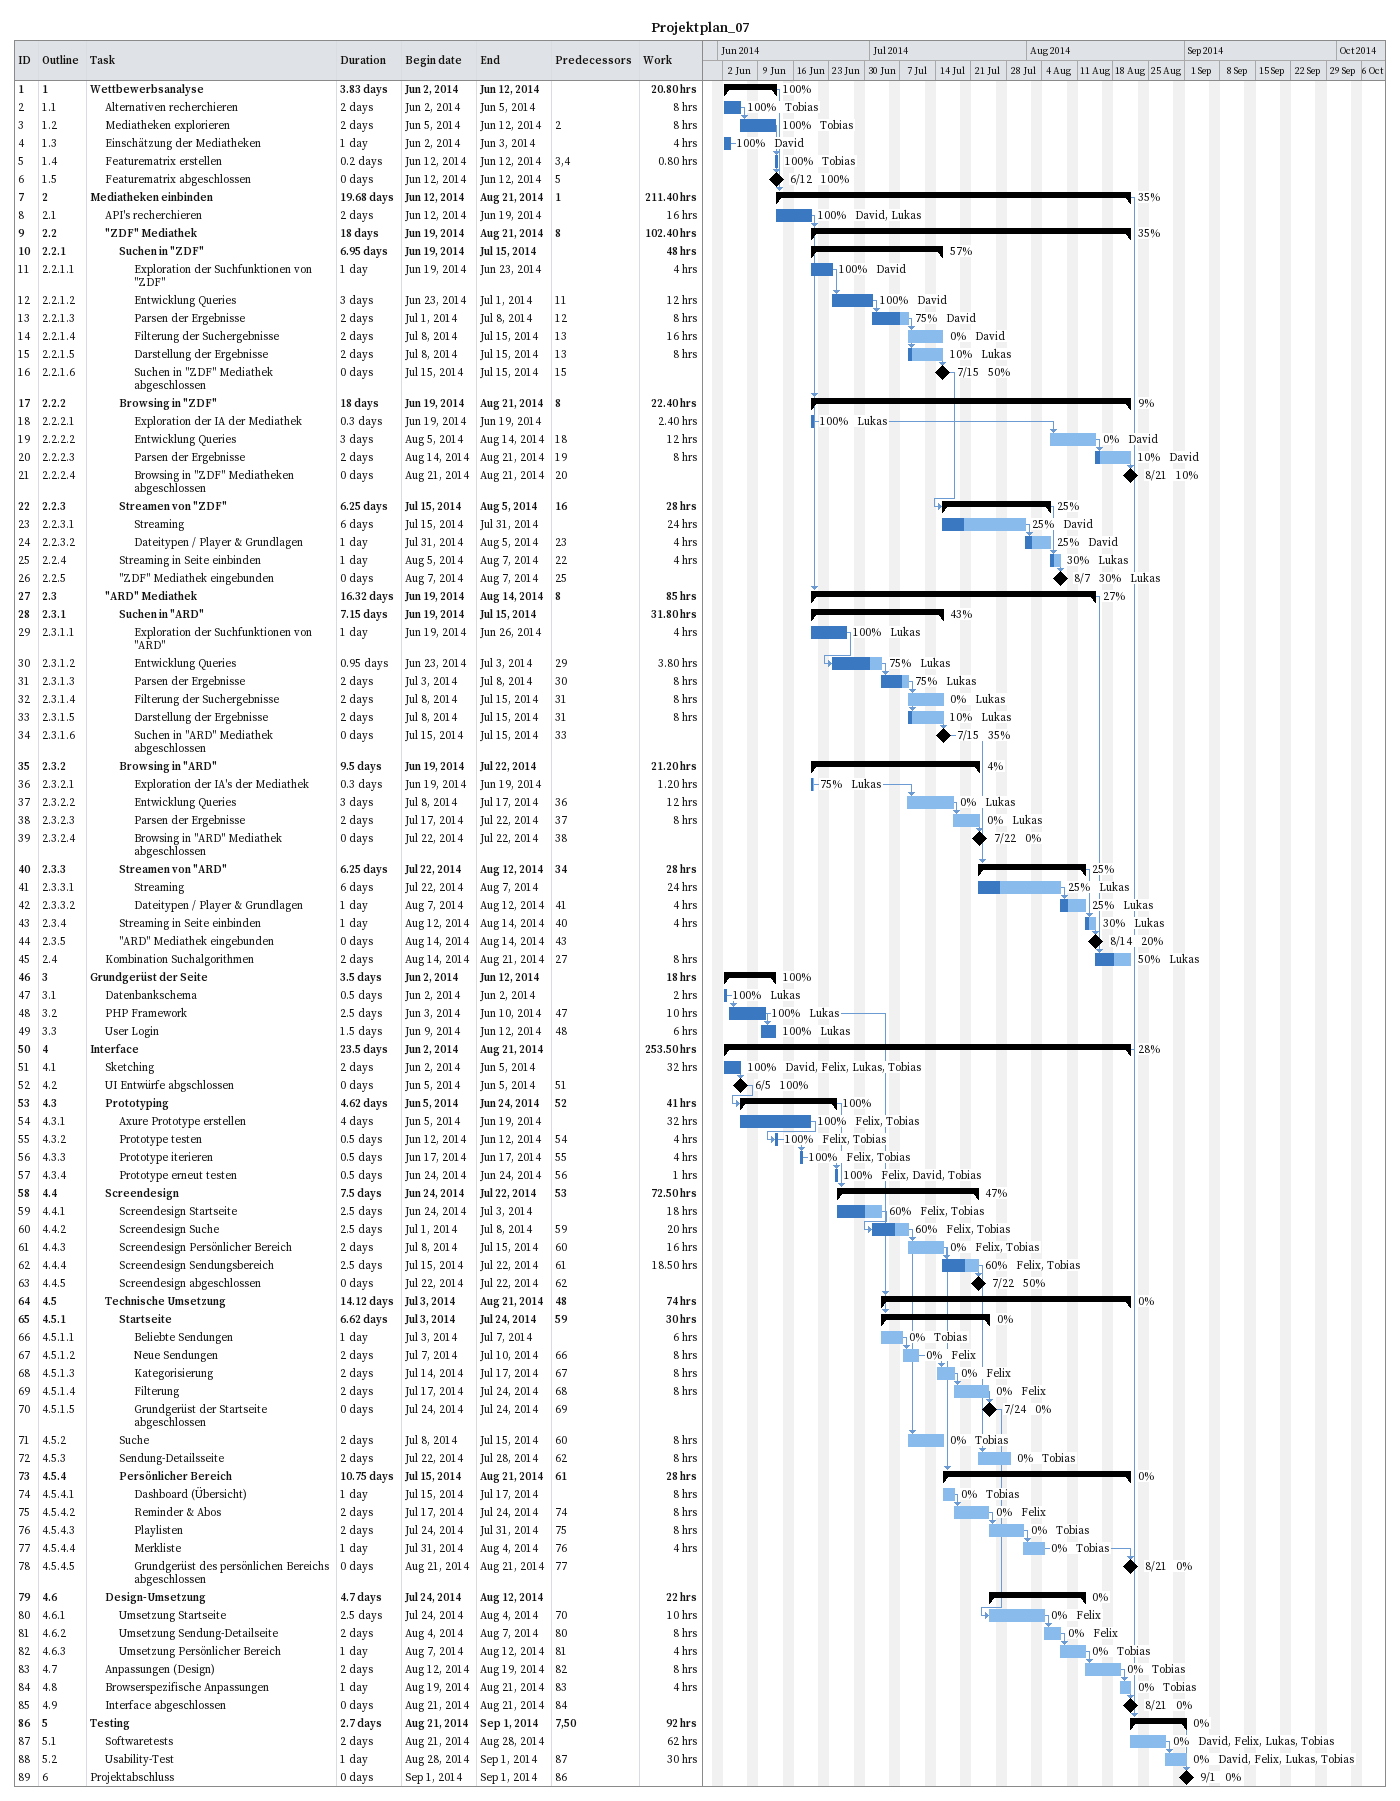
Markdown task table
Projektplan_07

| ID | WBS | Task | Duration | Start | Finish | Predecessors | Resources | % complete | Work (h) |
|---|---|---|---|---|---|---|---|---|---|
| 1 | 1 | **Wettbewerbsanalyse** | 3.83d | 2014-06-02 | 2014-06-12 |  |  | 100 | 20.80 |
| 2 | 1.1 | Alternativen recherchieren | 2d | 2014-06-02 | 2014-06-05 |  | Tobias | 100 | 8 |
| 3 | 1.2 | Mediatheken explorieren | 2d | 2014-06-05 | 2014-06-12 | 2 | Tobias | 100 | 8 |
| 4 | 1.3 | Einschätzung der Mediatheken | 1d | 2014-06-02 | 2014-06-03 |  | David | 100 | 4 |
| 5 | 1.4 | Featurematrix erstellen | 0.2d | 2014-06-12 | 2014-06-12 | 3, 4 | Tobias | 100 | 0.80 |
| 6 | 1.5 | Featurematrix abgeschlossen | 0d | 2014-06-12 | 2014-06-12 | 5 |  | 100 |  |
| 7 | 2 | **Mediatheken einbinden** | 19.68d | 2014-06-12 | 2014-08-21 | 1 |  | 35 | 211.40 |
| 8 | 2.1 | API's recherchieren | 2d | 2014-06-12 | 2014-06-19 |  | David, Lukas | 100 | 16 |
| 9 | 2.2 | **"ZDF" Mediathek** | 18d | 2014-06-19 | 2014-08-21 | 8 |  | 35 | 102.40 |
| 10 | 2.2.1 | **Suchen in "ZDF"** | 6.95d | 2014-06-19 | 2014-07-15 |  |  | 57 | 48 |
| 11 | 2.2.1.1 | Exploration der Suchfunktionen von "ZDF" | 1d | 2014-06-19 | 2014-06-23 |  | David | 100 | 4 |
| 12 | 2.2.1.2 | Entwicklung Queries | 3d | 2014-06-23 | 2014-07-01 | 11 | David | 100 | 12 |
| 13 | 2.2.1.3 | Parsen der Ergebnisse | 2d | 2014-07-01 | 2014-07-08 | 12 | David | 75 | 8 |
| 14 | 2.2.1.4 | Filterung der Suchergebnisse | 2d | 2014-07-08 | 2014-07-15 | 13 | David | 0 | 16 |
| 15 | 2.2.1.5 | Darstellung der Ergebnisse | 2d | 2014-07-08 | 2014-07-15 | 13 | Lukas | 10 | 8 |
| 16 | 2.2.1.6 | Suchen in "ZDF" Mediathek abgeschlossen | 0d | 2014-07-15 | 2014-07-15 | 15 |  | 50 |  |
| 17 | 2.2.2 | **Browsing in "ZDF"** | 18d | 2014-06-19 | 2014-08-21 | 8 |  | 9 | 22.40 |
| 18 | 2.2.2.1 | Exploration der IA der Mediathek | 0.3d | 2014-06-19 | 2014-06-19 |  | Lukas | 100 | 2.40 |
| 19 | 2.2.2.2 | Entwicklung Queries | 3d | 2014-08-05 | 2014-08-14 | 18 | David | 0 | 12 |
| 20 | 2.2.2.3 | Parsen der Ergebnisse | 2d | 2014-08-14 | 2014-08-21 | 19 | David | 10 | 8 |
| 21 | 2.2.2.4 | Browsing in "ZDF" Mediatheken abgeschlossen | 0d | 2014-08-21 | 2014-08-21 | 20 |  | 10 |  |
| 22 | 2.2.3 | **Streamen von "ZDF"** | 6.25d | 2014-07-15 | 2014-08-05 | 16 |  | 25 | 28 |
| 23 | 2.2.3.1 | Streaming | 6d | 2014-07-15 | 2014-07-31 |  | David | 25 | 24 |
| 24 | 2.2.3.2 | Dateitypen / Player & Grundlagen | 1d | 2014-07-31 | 2014-08-05 | 23 | David | 25 | 4 |
| 25 | 2.2.4 | Streaming in Seite einbinden | 1d | 2014-08-05 | 2014-08-07 | 22 | Lukas | 30 | 4 |
| 26 | 2.2.5 | "ZDF" Mediathek eingebunden | 0d | 2014-08-07 | 2014-08-07 | 25 | Lukas | 30 |  |
| 27 | 2.3 | **"ARD" Mediathek** | 16.32d | 2014-06-19 | 2014-08-14 | 8 |  | 27 | 85 |
| 28 | 2.3.1 | **Suchen in "ARD"** | 7.15d | 2014-06-19 | 2014-07-15 |  |  | 43 | 31.80 |
| 29 | 2.3.1.1 | Exploration der Suchfunktionen von "ARD" | 1d | 2014-06-19 | 2014-06-26 |  | Lukas | 100 | 4 |
| 30 | 2.3.1.2 | Entwicklung Queries | 0.95d | 2014-06-23 | 2014-07-03 | 29 | Lukas | 75 | 3.80 |
| 31 | 2.3.1.3 | Parsen der Ergebnisse | 2d | 2014-07-03 | 2014-07-08 | 30 | Lukas | 75 | 8 |
| 32 | 2.3.1.4 | Filterung der Suchergebnisse | 2d | 2014-07-08 | 2014-07-15 | 31 | Lukas | 0 | 8 |
| 33 | 2.3.1.5 | Darstellung der Ergebnisse | 2d | 2014-07-08 | 2014-07-15 | 31 | Lukas | 10 | 8 |
| 34 | 2.3.1.6 | Suchen in "ARD" Mediathek abgeschlossen | 0d | 2014-07-15 | 2014-07-15 | 33 |  | 35 |  |
| 35 | 2.3.2 | **Browsing in "ARD"** | 9.5d | 2014-06-19 | 2014-07-22 |  |  | 4 | 21.20 |
| 36 | 2.3.2.1 | Exploration der IA's der Mediathek | 0.3d | 2014-06-19 | 2014-06-19 |  | Lukas | 75 | 1.20 |
| 37 | 2.3.2.2 | Entwicklung Queries | 3d | 2014-07-08 | 2014-07-17 | 36 | Lukas | 0 | 12 |
| 38 | 2.3.2.3 | Parsen der Ergebnisse | 2d | 2014-07-17 | 2014-07-22 | 37 | Lukas | 0 | 8 |
| 39 | 2.3.2.4 | Browsing in "ARD" Mediathek abgeschlossen | 0d | 2014-07-22 | 2014-07-22 | 38 |  | 0 |  |
| 40 | 2.3.3 | **Streamen von "ARD"** | 6.25d | 2014-07-22 | 2014-08-12 | 34 |  | 25 | 28 |
| 41 | 2.3.3.1 | Streaming | 6d | 2014-07-22 | 2014-08-07 |  | Lukas | 25 | 24 |
| 42 | 2.3.3.2 | Dateitypen / Player & Grundlagen | 1d | 2014-08-07 | 2014-08-12 | 41 | Lukas | 25 | 4 |
| 43 | 2.3.4 | Streaming in Seite einbinden | 1d | 2014-08-12 | 2014-08-14 | 40 | Lukas | 30 | 4 |
| 44 | 2.3.5 | "ARD" Mediathek eingebunden | 0d | 2014-08-14 | 2014-08-14 | 43 |  | 20 |  |
| 45 | 2.4 | Kombination Suchalgorithmen | 2d | 2014-08-14 | 2014-08-21 | 27 | Lukas | 50 | 8 |
| 46 | 3 | **Grundgerüst der Seite** | 3.5d | 2014-06-02 | 2014-06-12 |  |  | 100 | 18 |
| 47 | 3.1 | Datenbankschema | 0.5d | 2014-06-02 | 2014-06-02 |  | Lukas | 100 | 2 |
| 48 | 3.2 | PHP Framework | 2.5d | 2014-06-03 | 2014-06-10 | 47 | Lukas | 100 | 10 |
| 49 | 3.3 | User Login | 1.5d | 2014-06-09 | 2014-06-12 | 48 | Lukas | 100 | 6 |
| 50 | 4 | **Interface** | 23.5d | 2014-06-02 | 2014-08-21 |  |  | 28 | 253.50 |
| 51 | 4.1 | Sketching | 2d | 2014-06-02 | 2014-06-05 |  | David, Felix, Lukas, Tobias | 100 | 32 |
| 52 | 4.2 | UI Entwürfe abgschlossen | 0d | 2014-06-05 | 2014-06-05 | 51 |  | 100 |  |
| 53 | 4.3 | **Prototyping** | 4.62d | 2014-06-05 | 2014-06-24 | 52 |  | 100 | 41 |
| 54 | 4.3.1 | Axure Prototype erstellen | 4d | 2014-06-05 | 2014-06-19 |  | Felix, Tobias | 100 | 32 |
| 55 | 4.3.2 | Prototype testen | 0.5d | 2014-06-12 | 2014-06-12 | 54 | Felix, Tobias | 100 | 4 |
| 56 | 4.3.3 | Prototype iterieren | 0.5d | 2014-06-17 | 2014-06-17 | 55 | Felix, Tobias | 100 | 4 |
| 57 | 4.3.4 | Prototype erneut testen | 0.5d | 2014-06-24 | 2014-06-24 | 56 | Felix, David, Tobias | 100 | 1 |
| 58 | 4.4 | **Screendesign** | 7.5d | 2014-06-24 | 2014-07-22 | 53 |  | 47 | 72.50 |
| 59 | 4.4.1 | Screendesign Startseite | 2.5d | 2014-06-24 | 2014-07-03 |  | Felix, Tobias | 60 | 18 |
| 60 | 4.4.2 | Screendesign Suche | 2.5d | 2014-07-01 | 2014-07-08 | 59 | Felix, Tobias | 60 | 20 |
| 61 | 4.4.3 | Screendesign Persönlicher Bereich | 2d | 2014-07-08 | 2014-07-15 | 60 | Felix, Tobias | 0 | 16 |
| 62 | 4.4.4 | Screendesign Sendungsbereich | 2.5d | 2014-07-15 | 2014-07-22 | 61 | Felix, Tobias | 60 | 18.50 |
| 63 | 4.4.5 | Screendesign abgeschlossen | 0d | 2014-07-22 | 2014-07-22 | 62 |  | 50 |  |
| 64 | 4.5 | **Technische Umsetzung** | 14.12d | 2014-07-03 | 2014-08-21 | 48 |  | 0 | 74 |
| 65 | 4.5.1 | **Startseite** | 6.62d | 2014-07-03 | 2014-07-24 | 59 |  | 0 | 30 |
| 66 | 4.5.1.1 | Beliebte Sendungen | 1d | 2014-07-03 | 2014-07-07 |  | Tobias | 0 | 6 |
| 67 | 4.5.1.2 | Neue Sendungen | 2d | 2014-07-07 | 2014-07-10 | 66 | Felix | 0 | 8 |
| 68 | 4.5.1.3 | Kategorisierung | 2d | 2014-07-14 | 2014-07-17 | 67 | Felix | 0 | 8 |
| 69 | 4.5.1.4 | Filterung | 2d | 2014-07-17 | 2014-07-24 | 68 | Felix | 0 | 8 |
| 70 | 4.5.1.5 | Grundgerüst der Startseite abgeschlossen | 0d | 2014-07-24 | 2014-07-24 | 69 |  | 0 |  |
| 71 | 4.5.2 | Suche | 2d | 2014-07-08 | 2014-07-15 | 60 | Tobias | 0 | 8 |
| 72 | 4.5.3 | Sendung-Detailsseite | 2d | 2014-07-22 | 2014-07-28 | 62 | Tobias | 0 | 8 |
| 73 | 4.5.4 | **Persönlicher Bereich** | 10.75d | 2014-07-15 | 2014-08-21 | 61 |  | 0 | 28 |
| 74 | 4.5.4.1 | Dashboard (Übersicht) | 1d | 2014-07-15 | 2014-07-17 |  | Tobias | 0 | 8 |
| 75 | 4.5.4.2 | Reminder & Abos | 2d | 2014-07-17 | 2014-07-24 | 74 | Felix | 0 | 8 |
| 76 | 4.5.4.3 | Playlisten | 2d | 2014-07-24 | 2014-07-31 | 75 | Tobias | 0 | 8 |
| 77 | 4.5.4.4 | Merkliste | 1d | 2014-07-31 | 2014-08-04 | 76 | Tobias | 0 | 4 |
| 78 | 4.5.4.5 | Grundgerüst des persönlichen Bereichs abgeschlossen | 0d | 2014-08-21 | 2014-08-21 | 77 |  | 0 |  |
| 79 | 4.6 | **Design-Umsetzung** | 4.7d | 2014-07-24 | 2014-08-12 |  |  | 0 | 22 |
| 80 | 4.6.1 | Umsetzung Startseite | 2.5d | 2014-07-24 | 2014-08-04 | 70 | Felix | 0 | 10 |
| 81 | 4.6.2 | Umsetzung Sendung-Detailseite | 2d | 2014-08-04 | 2014-08-07 | 80 | Felix | 0 | 8 |
| 82 | 4.6.3 | Umsetzung Persönlicher Bereich | 1d | 2014-08-07 | 2014-08-12 | 81 | Tobias | 0 | 4 |
| 83 | 4.7 | Anpassungen (Design) | 2d | 2014-08-12 | 2014-08-19 | 82 | Tobias | 0 | 8 |
| 84 | 4.8 | Browserspezifische Anpassungen | 1d | 2014-08-19 | 2014-08-21 | 83 | Tobias | 0 | 4 |
| 85 | 4.9 | Interface abgeschlossen | 0d | 2014-08-21 | 2014-08-21 | 84 |  | 0 |  |
| 86 | 5 | **Testing** | 2.7d | 2014-08-21 | 2014-09-01 | 7, 50 |  | 0 | 92 |
| 87 | 5.1 | Softwaretests | 2d | 2014-08-21 | 2014-08-28 |  | David, Felix, Lukas, Tobias | 0 | 62 |
| 88 | 5.2 | Usability-Test | 1d | 2014-08-28 | 2014-09-01 | 87 | David, Felix, Lukas, Tobias | 0 | 30 |
| 89 | 6 | Projektabschluss | 0d | 2014-09-01 | 2014-09-01 | 86 |  | 0 |  |
